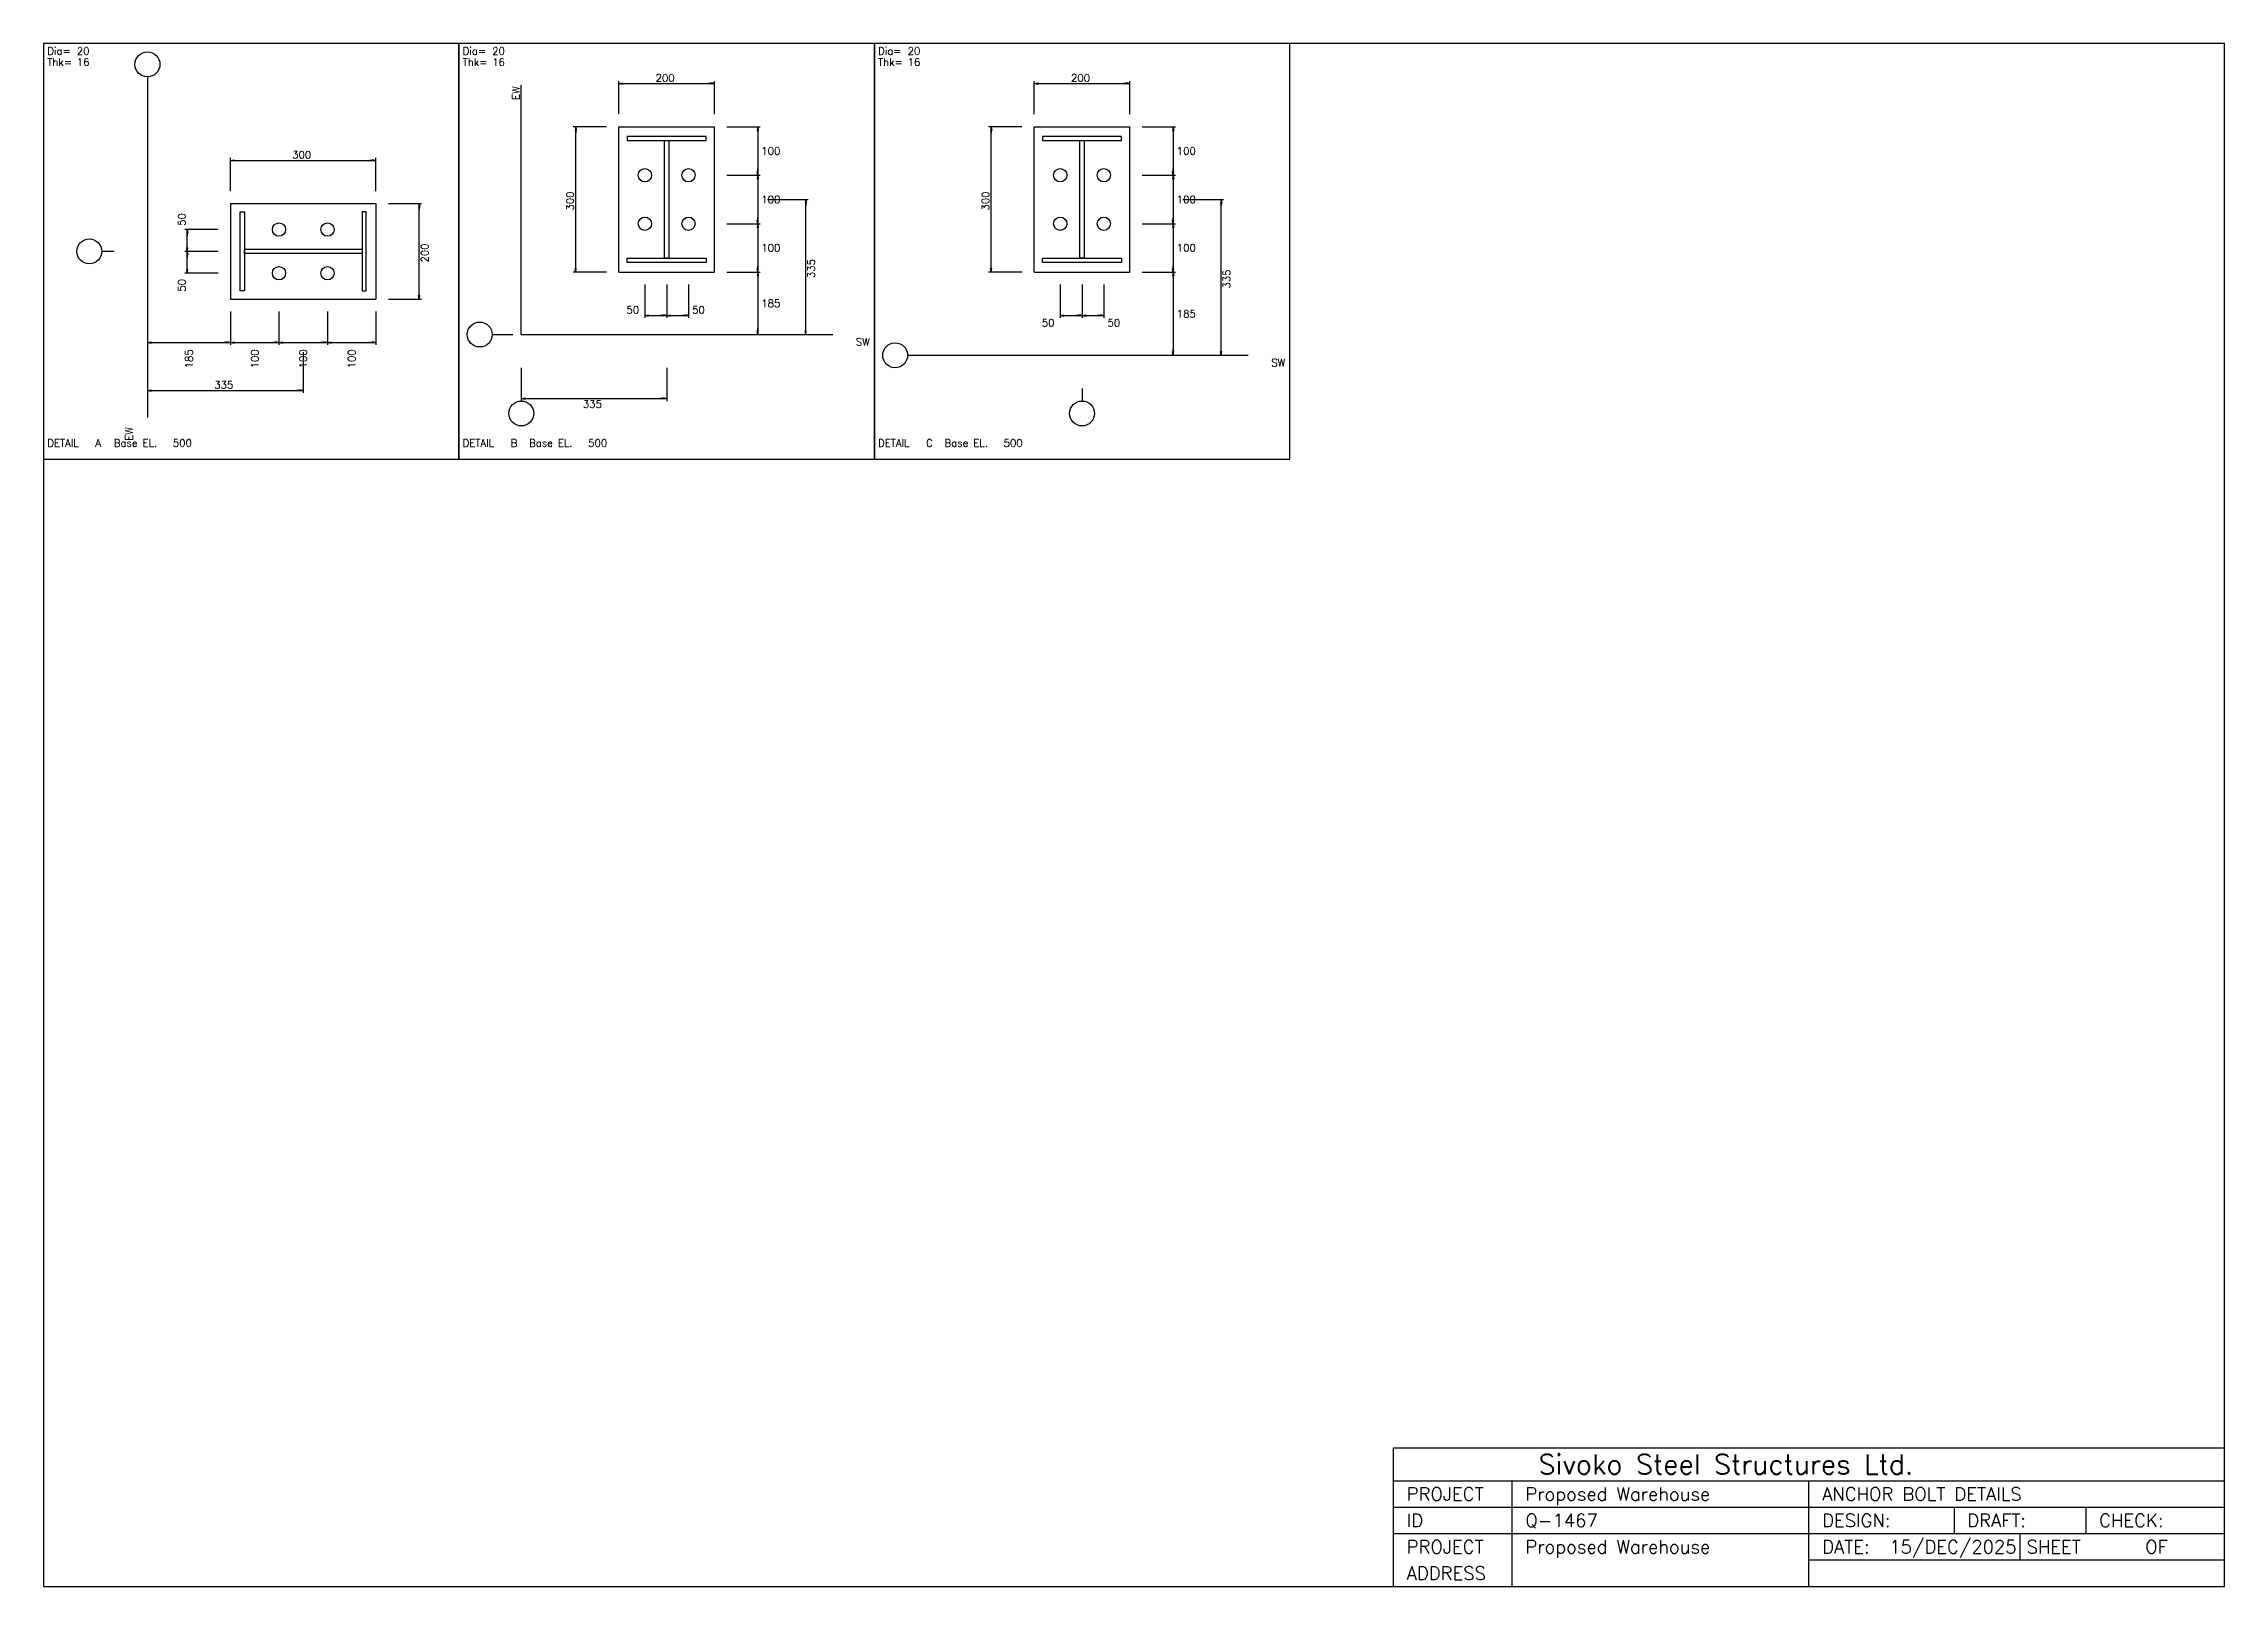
# Model space of a CAD drawing. Extents: x 0 to 58946, y 0 to 41683.
import ezdxf

# ---------------------------------------------------------------- set-up
doc = ezdxf.new("R2010")
doc.units = 0
doc.linetypes.add('CONTIN', pattern=[0])
doc.layers.get('0').update_dxf_attribs({"linetype": 'CONTIN'})
for name, color, linetype in [('1', 7, 'CONTIN'), ('13', 5, 'CONTIN'), ('14', 1, 'CONTIN'), ('16', 1, 'CONTIN'), ('17', 6, 'CONTIN'), ('18', 1, 'CONTIN'), ('19', 7, 'CONTIN'), ('22', 7, 'CONTIN'), ('24', 7, 'CONTIN')]:
    doc.layers.add(name, color=color, linetype=linetype)
doc.styles.add('SIMPLEX', font='SIMPLEX')

# ---------------------------------------------------------------- blocks, each defined once
blk = doc.blocks.new('ARROWB')
for p, q in [((0, 0), (-43.18, 0)), ((0, 0), (-25.4, 4.233)), ((-25.4, 4.233), (-25.4, -4.233)), ((0, 0), (-25.4, -4.233))]:
    blk.add_line(p, q)
blk = doc.blocks.new('BOLT_0')
at = {"layer": '1'}
blk.add_circle((0, 0), 25.4, dxfattribs=at)
blk = doc.blocks.new('DTBLKA')
at = {"layer": '1'}
for p, q in [((10.287, 19.723), (10.287, 19.469)), ((15.113, 19.723), (10.287, 19.723)), ((10.287, 19.469), (15.113, 19.469)), ((12.573, 12.281), (12.573, 19.469)), ((12.573, 19.469), (12.827, 19.469)), ((12.827, 19.469), (12.827, 12.281)), ((15.113, 19.469), (15.113, 19.723)), ((10.287, 12.027), (10.287, 12.281)), ((10.287, 12.281), (15.113, 12.281)), ((15.113, 12.027), (10.287, 12.027)), ((12.827, 12.281), (12.573, 12.281)), ((15.113, 12.281), (15.113, 12.027))]:
    blk.add_line(p, q, dxfattribs=at)
at = {"layer": '17'}
for p, q in [((9.779, 21.082), (9.779, 23.114)), ((15.621, 22.963), (9.779, 22.963)), ((15.621, 21.082), (15.621, 23.114)), ((9.017, 20.32), (6.985, 20.32)), ((7.136, 11.43), (7.136, 20.32)), ((16.383, 20.32), (18.415, 20.32)), ((18.264, 17.357), (18.264, 20.32)), ((16.383, 17.357), (18.415, 17.357)), ((16.383, 17.357), (18.415, 17.357)), ((18.264, 14.393), (18.264, 17.357)), ((18.867, 15.875), (21.35, 15.875)), ((21.2, 6.35), (21.2, 15.875)), ((16.383, 14.393), (18.415, 14.393)), ((16.383, 14.393), (18.415, 14.393)), ((18.264, 11.43), (18.264, 14.393)), ((9.017, 11.43), (6.985, 11.43)), ((16.383, 11.43), (18.415, 11.43)), ((16.383, 11.43), (18.415, 11.43)), ((18.264, 6.35), (18.264, 11.43)), ((11.367, 10.668), (11.367, 8.636)), ((12.7, 10.668), (12.7, 8.636)), ((12.7, 10.668), (12.7, 8.636)), ((14.034, 10.668), (14.034, 8.636)), ((12.7, 8.787), (11.367, 8.787)), ((14.034, 8.787), (12.7, 8.787)), ((16.383, 6.35), (18.415, 6.35)), ((18.867, 6.35), (21.35, 6.35))]:
    blk.add_line(p, q, dxfattribs=at)
at = {"layer": '19'}
for p, q in [((9.779, 20.32), (15.621, 20.32)), ((9.779, 11.43), (9.779, 20.32)), ((15.621, 11.43), (15.621, 20.32)), ((9.779, 11.43), (15.621, 11.43)), ((2.032, 6.35), (3.302, 6.35)), ((2.54, 6.35), (22.86, 6.35)), ((12.7, 4.318), (12.7, 3.556))]:
    blk.add_line(p, q, dxfattribs=at)
for centre in [(1.27, 6.35), (12.7, 2.794)]:
    blk.add_circle(centre, 0.762, dxfattribs=at)
at = {"layer": '24'}
for p, q in [((25.4, 25.4), (0, 25.4)), ((0, 25.4), (0, 0)), ((25.4, 0), (25.4, 25.4)), ((0, 0), (25.4, 0))]:
    blk.add_line(p, q, dxfattribs=at)
at = {"xscale": 0.016, "yscale": 0.016, "zscale": 0.016}
for p in [(11.366, 17.357), (14.033, 17.357), (11.366, 14.393), (14.033, 14.393)]:
    blk.add_blockref('BOLT_0', p, dxfattribs=at)
at = {"layer": '17', "xscale": 0.00889, "yscale": 0.00889, "zscale": 0.00889}
for p, rotation in [((9.779, 22.963), 180), ((15.621, 22.963), 360), ((7.136, 20.32), 90), ((18.264, 20.32), 90), ((18.264, 17.357), 270), ((18.264, 17.357), 90), ((18.264, 14.393), 270), ((21.2, 15.875), 90), ((18.264, 14.393), 90), ((7.136, 11.43), 270), ((18.264, 11.43), 270), ((18.264, 11.43), 90), ((11.367, 8.787), 180), ((12.7, 8.787), 360), ((12.7, 8.787), 180), ((14.034, 8.787), 360), ((18.264, 6.35), 270), ((21.2, 6.35), 270)]:
    blk.add_blockref('ARROWB', p, dxfattribs=dict(at, rotation=rotation))
at = {"layer": '13', "style": 'SIMPLEX'}
blk.add_text('A', height=0.452, rotation=90, dxfattribs=at).set_placement((24.638, 3.161))
at = {"layer": '16', "style": 'SIMPLEX'}
for s, rotation, p in [('EW', 180, (24.271, 5.447)), ('20', 90, (0.677, 2.032)), ('16', 90, (1.355, 2.032))]:
    blk.add_text(s, height=0.452, rotation=rotation, dxfattribs=at).set_placement(p)
at = {"layer": '17', "style": 'SIMPLEX'}
for s, rotation, p in [('200', 180, (13.377, 23.528)), ('100', 180, (19.845, 19.064)), ('300', 90, (7.023, 15.198)), ('100', 180, (19.845, 16.101)), ('100', 180, (19.845, 13.137)), ('335', 90, (21.087, 10.435)), ('50', 180, (11.141, 8.674)), ('50', 180, (15.163, 8.674)), ('185', 180, (19.845, 9.116)), ('500', 90, (24.638, 7.903)), ('Dia=', 90, (0.677, 0.226)), ('Thk=', 90, (1.355, 0.226))]:
    blk.add_text(s, height=0.452, rotation=rotation, dxfattribs=at).set_placement(p)
at = {"layer": '18', "style": 'SIMPLEX'}
for s, p in [('Base EL.', (24.638, 4.29)), ('DETAIL', (24.638, 0.226))]:
    blk.add_text(s, height=0.452, rotation=90, dxfattribs=at).set_placement(p)
blk = doc.blocks.new('DTBLKB')
at = {"layer": '1'}
for p, q in [((10.287, 19.723), (10.287, 19.469)), ((15.113, 19.723), (10.287, 19.723)), ((10.287, 19.469), (15.113, 19.469)), ((12.573, 12.281), (12.573, 19.469)), ((12.573, 19.469), (12.827, 19.469)), ((12.827, 19.469), (12.827, 12.281)), ((15.113, 19.469), (15.113, 19.723)), ((10.287, 12.027), (10.287, 12.281)), ((10.287, 12.281), (15.113, 12.281)), ((15.113, 12.027), (10.287, 12.027)), ((12.827, 12.281), (12.573, 12.281)), ((15.113, 12.281), (15.113, 12.027))]:
    blk.add_line(p, q, dxfattribs=at)
at = {"layer": '17'}
for p, q in [((9.779, 21.082), (9.779, 23.114)), ((9.779, 22.963), (15.621, 22.963)), ((15.621, 21.082), (15.621, 23.114)), ((9.017, 20.32), (6.985, 20.32)), ((7.136, 11.43), (7.136, 20.32)), ((16.383, 20.32), (18.415, 20.32)), ((18.264, 20.32), (18.264, 17.357)), ((16.383, 17.357), (18.415, 17.357)), ((16.383, 17.357), (18.415, 17.357)), ((18.264, 17.357), (18.264, 14.393)), ((18.867, 15.875), (21.35, 15.875)), ((21.2, 7.62), (21.2, 15.875)), ((16.383, 14.393), (18.415, 14.393)), ((16.383, 14.393), (18.415, 14.393)), ((18.264, 14.393), (18.264, 11.43)), ((9.017, 11.43), (6.985, 11.43)), ((16.383, 11.43), (18.415, 11.43)), ((16.383, 11.43), (18.415, 11.43)), ((18.264, 11.43), (18.264, 7.62)), ((11.366, 10.668), (11.366, 8.636)), ((12.7, 10.668), (12.7, 8.636)), ((12.7, 10.668), (12.7, 8.636)), ((14.033, 10.668), (14.033, 8.636)), ((11.366, 8.787), (12.7, 8.787)), ((12.7, 8.787), (14.033, 8.787)), ((16.383, 7.62), (18.415, 7.62)), ((18.867, 7.62), (21.35, 7.62)), ((3.81, 5.588), (3.81, 3.556)), ((12.7, 5.588), (12.7, 3.556)), ((3.81, 3.707), (12.7, 3.707))]:
    blk.add_line(p, q, dxfattribs=at)
at = {"layer": '19'}
for p, q in [((3.81, 7.62), (3.81, 22.86)), ((9.779, 20.32), (15.621, 20.32)), ((9.779, 11.43), (9.779, 20.32)), ((15.621, 11.43), (15.621, 20.32)), ((9.779, 11.43), (15.621, 11.43)), ((2.032, 7.62), (3.302, 7.62)), ((3.81, 7.62), (22.86, 7.62)), ((3.81, 4.318), (3.81, 3.556))]:
    blk.add_line(p, q, dxfattribs=at)
for centre in [(1.27, 7.62), (3.81, 2.794)]:
    blk.add_circle(centre, 0.762, dxfattribs=at)
at = {"layer": '24'}
for p, q in [((25.4, 25.4), (0, 25.4)), ((0, 25.4), (0, 0)), ((25.4, 0), (25.4, 25.4)), ((0, 0), (25.4, 0))]:
    blk.add_line(p, q, dxfattribs=at)
at = {"xscale": 0.016, "yscale": 0.016, "zscale": 0.016}
for p in [(11.366, 17.357), (14.033, 17.357), (11.366, 14.393), (14.033, 14.393)]:
    blk.add_blockref('BOLT_0', p, dxfattribs=at)
at = {"layer": '17', "xscale": 0.00889, "yscale": 0.00889, "zscale": 0.00889}
for p, rotation in [((9.779, 22.963), 180), ((7.136, 20.32), 90), ((18.264, 20.32), 90), ((18.264, 17.357), -90), ((18.264, 17.357), 90), ((18.264, 14.393), -90), ((21.2, 15.875), 90), ((18.264, 14.393), 90), ((7.136, 11.43), 270), ((18.264, 11.43), -90), ((18.264, 11.43), 90), ((11.366, 8.787), 180), ((12.7, 8.787), 180), ((18.264, 7.62), -90), ((21.2, 7.62), 270), ((3.81, 3.707), 180)]:
    blk.add_blockref('ARROWB', p, dxfattribs=dict(at, rotation=rotation))
for p in [(15.621, 22.963), (12.7, 8.787), (14.033, 8.787), (12.7, 3.707)]:
    blk.add_blockref('ARROWB', p, dxfattribs=at)
at = {"layer": '13', "style": 'SIMPLEX'}
blk.add_text('B', height=0.452, dxfattribs=at).set_placement((3.161, 0.762))
at = {"layer": '16', "style": 'SIMPLEX'}
for s, p in [('Thk=', (0.226, 24.045)), ('Dia=', (0.226, 24.723)), ('SW', (24.271, 6.943))]:
    blk.add_text(s, height=0.452, dxfattribs=at).set_placement(p)
blk.add_text('EW', height=0.452, rotation=90, dxfattribs=at).set_placement((3.697, 21.957))
at = {"layer": '17', "style": 'SIMPLEX'}
for s, p in [('20', (2.032, 24.723)), ('16', (2.032, 24.045)), ('200', (12.023, 23.076)), ('100', (18.49, 18.613)), ('100', (18.49, 15.649)), ('100', (18.49, 12.686)), ('50', (10.237, 8.899)), ('50', (14.259, 8.899)), ('185', (18.49, 9.299)), ('335', (7.578, 3.142)), ('500', (7.903, 0.762))]:
    blk.add_text(s, height=0.452, dxfattribs=at).set_placement(p)
for s, p in [('300', (7.023, 15.198)), ('335', (21.764, 11.07))]:
    blk.add_text(s, height=0.452, rotation=90, dxfattribs=at).set_placement(p)
at = {"layer": '18', "style": 'SIMPLEX'}
for s, p in [('DETAIL', (0.226, 0.762)), ('Base EL.', (4.29, 0.762))]:
    blk.add_text(s, height=0.452, dxfattribs=at).set_placement(p)
blk = doc.blocks.new('DTBLKC')
at = {"layer": '1'}
for p, q in [((10.287, 19.723), (10.287, 19.469)), ((15.113, 19.723), (10.287, 19.723)), ((10.287, 19.469), (15.113, 19.469)), ((12.573, 12.281), (12.573, 19.469)), ((12.573, 19.469), (12.827, 19.469)), ((12.827, 19.469), (12.827, 12.281)), ((15.113, 19.469), (15.113, 19.723)), ((10.287, 12.027), (10.287, 12.281)), ((10.287, 12.281), (15.113, 12.281)), ((15.113, 12.027), (10.287, 12.027)), ((12.827, 12.281), (12.573, 12.281)), ((15.113, 12.281), (15.113, 12.027))]:
    blk.add_line(p, q, dxfattribs=at)
at = {"layer": '17'}
for p, q in [((9.779, 21.082), (9.779, 23.114)), ((9.779, 22.963), (15.621, 22.963)), ((15.621, 21.082), (15.621, 23.114)), ((9.017, 20.32), (6.985, 20.32)), ((7.136, 11.43), (7.136, 20.32)), ((16.383, 20.32), (18.415, 20.32)), ((18.264, 20.32), (18.264, 17.357)), ((16.383, 17.357), (18.415, 17.357)), ((16.383, 17.357), (18.415, 17.357)), ((18.264, 17.357), (18.264, 14.393)), ((18.867, 15.875), (21.35, 15.875)), ((21.2, 6.35), (21.2, 15.875)), ((16.383, 14.393), (18.415, 14.393)), ((16.383, 14.393), (18.415, 14.393)), ((18.264, 14.393), (18.264, 11.43)), ((9.017, 11.43), (6.985, 11.43)), ((16.383, 11.43), (18.415, 11.43)), ((16.383, 11.43), (18.415, 11.43)), ((18.264, 11.43), (18.264, 6.35)), ((11.366, 10.668), (11.366, 8.636)), ((12.7, 10.668), (12.7, 8.636)), ((12.7, 10.668), (12.7, 8.636)), ((14.033, 10.668), (14.033, 8.636)), ((11.366, 8.787), (12.7, 8.787)), ((12.7, 8.787), (14.033, 8.787)), ((16.383, 6.35), (18.415, 6.35)), ((18.867, 6.35), (21.35, 6.35))]:
    blk.add_line(p, q, dxfattribs=at)
at = {"layer": '19'}
for p, q in [((9.779, 20.32), (15.621, 20.32)), ((9.779, 11.43), (9.779, 20.32)), ((15.621, 11.43), (15.621, 20.32)), ((9.779, 11.43), (15.621, 11.43)), ((2.032, 6.35), (3.302, 6.35)), ((2.54, 6.35), (22.86, 6.35)), ((12.7, 4.318), (12.7, 3.556))]:
    blk.add_line(p, q, dxfattribs=at)
for centre in [(1.27, 6.35), (12.7, 2.794)]:
    blk.add_circle(centre, 0.762, dxfattribs=at)
at = {"layer": '24'}
for p, q in [((25.4, 25.4), (0, 25.4)), ((0, 25.4), (0, 0)), ((25.4, 0), (25.4, 25.4)), ((0, 0), (25.4, 0))]:
    blk.add_line(p, q, dxfattribs=at)
at = {"xscale": 0.016, "yscale": 0.016, "zscale": 0.016}
for p in [(11.366, 17.357), (14.033, 17.357), (11.366, 14.393), (14.033, 14.393)]:
    blk.add_blockref('BOLT_0', p, dxfattribs=at)
at = {"layer": '17', "xscale": 0.00889, "yscale": 0.00889, "zscale": 0.00889}
for p, rotation in [((9.779, 22.963), 180), ((7.136, 20.32), 90), ((18.264, 20.32), 90), ((18.264, 17.357), -90), ((18.264, 17.357), 90), ((18.264, 14.393), -90), ((21.2, 15.875), 90), ((18.264, 14.393), 90), ((7.136, 11.43), 270), ((18.264, 11.43), -90), ((18.264, 11.43), 90), ((11.366, 8.787), 180), ((12.7, 8.787), 180), ((18.264, 6.35), -90), ((21.2, 6.35), 270)]:
    blk.add_blockref('ARROWB', p, dxfattribs=dict(at, rotation=rotation))
for p in [(15.621, 22.963), (12.7, 8.787), (14.033, 8.787)]:
    blk.add_blockref('ARROWB', p, dxfattribs=at)
at = {"layer": '13', "style": 'SIMPLEX'}
blk.add_text('C', height=0.452, dxfattribs=at).set_placement((3.161, 0.762))
at = {"layer": '16', "style": 'SIMPLEX'}
for s, p in [('Thk=', (0.226, 24.045)), ('Dia=', (0.226, 24.723)), ('SW', (24.271, 5.673))]:
    blk.add_text(s, height=0.452, dxfattribs=at).set_placement(p)
at = {"layer": '17', "style": 'SIMPLEX'}
for s, p in [('20', (2.032, 24.723)), ('16', (2.032, 24.045)), ('200', (12.023, 23.076)), ('100', (18.49, 18.613)), ('100', (18.49, 15.649)), ('100', (18.49, 12.686)), ('50', (10.237, 8.109)), ('50', (14.259, 8.109)), ('185', (18.49, 8.664)), ('500', (7.903, 0.762))]:
    blk.add_text(s, height=0.452, dxfattribs=at).set_placement(p)
for s, p in [('300', (7.023, 15.198)), ('335', (21.764, 10.435))]:
    blk.add_text(s, height=0.452, rotation=90, dxfattribs=at).set_placement(p)
at = {"layer": '18', "style": 'SIMPLEX'}
for s, p in [('DETAIL', (0.226, 0.762)), ('Base EL.', (4.29, 0.762))]:
    blk.add_text(s, height=0.452, dxfattribs=at).set_placement(p)

msp = doc.modelspace()

# ---------------------------------------------------------------- linework, layer by layer
for p, q in [((36487.551, 0), (36487.551, 3743.069)), ((36487.551, 3743.069), (58945.965, 3743.069)), ((36487.551, 2851.862), (58945.965, 2851.862)), ((39695.895, 0), (39695.895, 2851.862)), ((47716.762, 0), (47716.762, 2851.862)), ((36487.551, 2138.896), (58945.965, 2138.896)), ((51638.07, 2138.896), (51638.07, 1425.931)), ((55202.895, 2138.896), (55202.895, 1425.931)), ((36487.551, 1425.931), (58945.965, 1425.931)), ((53420.484, 1425.931), (53420.484, 712.965)), ((47716.762, 712.965), (58945.965, 712.965))]:
    msp.add_line(p, q)
at = {"layer": '22'}
for p, q in [((58945.965, 41683.219), (0, 41683.219)), ((0, 41683.219), (0, 0)), ((58945.965, 0), (58945.965, 41683.219)), ((0, 0), (58945.965, 0))]:
    msp.add_line(p, q, dxfattribs=at)

# ---------------------------------------------------------------- block references
at = {"xscale": 442.039, "yscale": 442.039, "zscale": 442.039, "rotation": -90}
msp.add_blockref('DTBLKA', (0, 41683.219), dxfattribs=at)
at = {"xscale": 442.039, "yscale": 442.039, "zscale": 442.039}
for name, p in [('DTBLKB', (11227.802, 30455.418)), ('DTBLKC', (22455.604, 30455.418))]:
    msp.add_blockref(name, p, dxfattribs=at)

# ---------------------------------------------------------------- texts
at = {"layer": '14', "style": 'SIMPLEX'}
for s, height, p in [('Sivoko Steel Structures Ltd.', 534.724, (40408.859, 3030.103)), ('PROJECT', 356.483, (36844.031, 2317.138)), ('Proposed Warehouse', 356.483, (40052.379, 2317.138)), ('ANCHOR BOLT DETAILS', 356.483, (48073.238, 2317.138)), ('ID', 356.483, (36844.031, 1604.172)), ('Q-1467', 356.483, (40052.379, 1604.172)), ('DESIGN:', 356.483, (48073.238, 1604.172)), ('DRAFT:', 356.483, (51994.551, 1604.172)), ('CHECK:', 356.483, (55559.379, 1604.172)), ('PROJECT', 356.483, (36844.031, 891.207)), ('Proposed Warehouse', 356.483, (40052.379, 891.207)), ('DATE:', 356.483, (48073.238, 891.207)), ('15/DEC/2025', 356.483, (49891.305, 891.207)), ('SHEET', 356.483, (53598.723, 891.207)), ('OF', 356.483, (56807.063, 891.207)), ('ADDRESS', 356.483, (36844.031, 178.241))]:
    msp.add_text(s, height=height, dxfattribs=at).set_placement(p)

doc.saveas('drawing.dxf')
